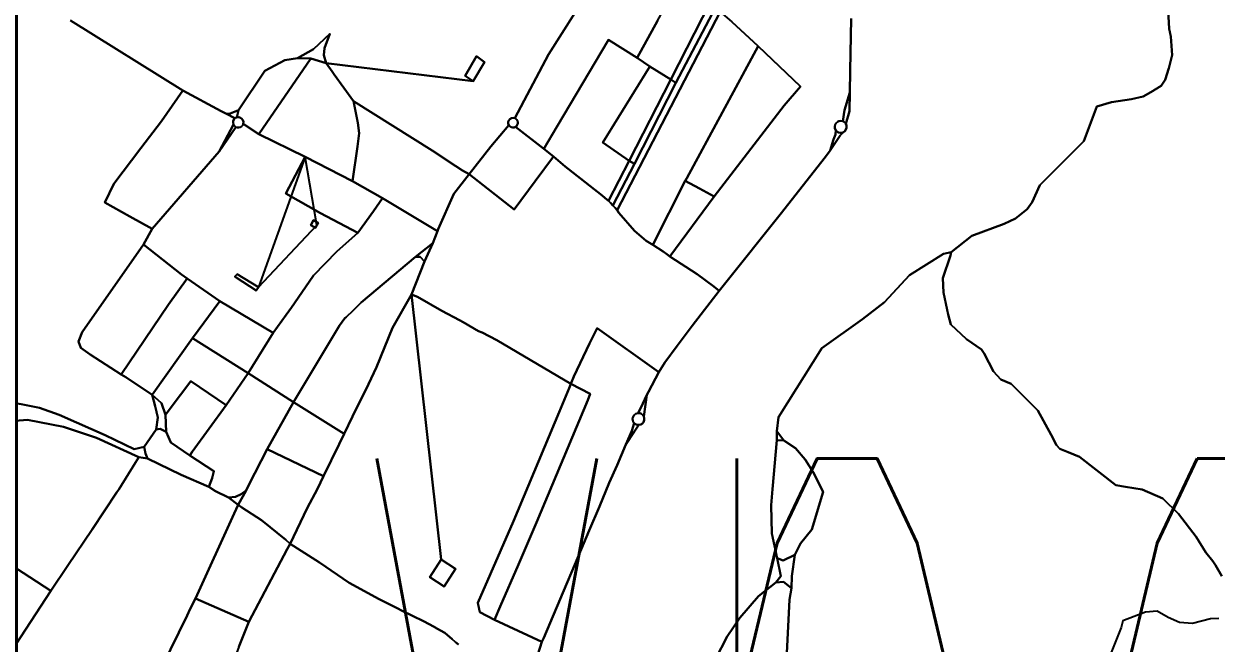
# Model space of a CAD drawing. Header units: millimetres. Extents: x -5124 to 18012, y -6362 to 5362.
# Drawn here: x 762 to 2580, y 1473 to 2417 of the extents above; entities that cross this region are included whole.
import ezdxf

# ---------------------------------------------------------------- set-up
doc = ezdxf.new("R2010")
doc.units = ezdxf.units.MM
doc.layers.add('brokenLine', color=1, linetype='Continuous')
doc.styles.get("Standard").update_dxf_attribs({"font": 'txt', "bigfont": 'bigfont'})

msp = doc.modelspace()

# ---------------------------------------------------------------- linework, layer by layer
at = {"layer": 'brokenLine', "color": 1}
for points in [[(1809.2, 2450.3), (1748.7, 2331.8), (1716.7, 2351.5), (1697.2, 2364.9), (1728.2, 2421.5), (1768.3, 2494.6), (1770.8, 2488.6), (1809.2, 2450.3), (1809.2, 2450.3)], [(1666.7, 2133), (1663.8, 2136.2), (1660.5, 2140), (1693.4, 2203.6), (1756.4, 2326.8), (1817.5, 2442.4), (1823.8, 2434.9), (1666.7, 2133), (1666.7, 2133)], [(1756.4, 2326.8), (1748.7, 2331.8), (1809.2, 2450.3), (1817.5, 2442.4), (1756.4, 2326.8), (1756.4, 2326.8)], [(2506.6, 2437.1), (2508.6, 2408.9), (2510.7, 2397.3), (2512.7, 2369), (2507.9, 2349.1), (2502.4, 2331.2), (2496.2, 2322.3), (2480.4, 2312.7), (2468.7, 2305.8), (2450.9, 2301.7), (2420.6, 2297.5), (2397.9, 2290.7), (2378.5, 2237.9), (2311.1, 2170.8), (2299.6, 2145.1), (2292.1, 2134.6), (2273.9, 2120.1), (2256.8, 2111.9), (2207.5, 2093.6), (2175.9, 2069.1), (2164.6, 2066.2), (2112.5, 2033.9), (2074.3, 1992.8), (2040.8, 1967), (1979, 1922.6), (1913, 1817.6), (1910.5, 1796.4), (1910.5, 1782.4), (1903.8, 1707.9), (1901.6, 1683.7), (1902.5, 1640.6), (1910.6, 1602.6), (1916.2, 1575.3), (1909, 1565.6), (1882.2, 1544.9), (1853.9, 1512), (1834.5, 1483.4), (1816.9, 1448.8)], [(2588.7, 1575.3), (2579.2, 1592), (2575.1, 1598.2), (2564, 1611.4), (2549.3, 1635.2), (2522.5, 1670.5), (2498.9, 1693.7), (2467.3, 1707.3), (2441.6, 1711.6), (2427.2, 1714), (2371.5, 1757), (2354.6, 1764.5), (2341.7, 1769.3), (2336.7, 1774.8), (2328.4, 1790.9), (2308.3, 1827.5), (2267.5, 1868.3), (2252, 1874.9), (2240.5, 1886.9), (2226.4, 1914.7), (2222.2, 1920.4), (2199.6, 1936.5), (2175.6, 1958.7), (2171.4, 1973.8), (2169.9, 1981.3), (2164.6, 2007.5), (2163.2, 2029.5), (2174.9, 2063.8), (2175.9, 2069.1), (2207.5, 2093.6), (2256.8, 2111.9), (2273.9, 2120.1), (2292.1, 2134.6), (2299.6, 2145.1), (2311.1, 2170.8), (2378.5, 2237.9), (2397.9, 2290.7), (2420.6, 2297.5), (2450.9, 2301.7), (2468.7, 2305.8), (2480.4, 2312.7), (2496.2, 2322.3), (2502.4, 2331.2), (2507.9, 2349.1), (2512.7, 2369), (2510.7, 2397.3), (2508.6, 2408.9), (2506.6, 2437.1)], [(833.7, 2421.7), (1005, 2315.2), (972.1, 2268.5), (940.6, 2227.1), (899.5, 2172.9), (886, 2144.3), (924.1, 2123.2), (958.2, 2104.3), (944.7, 2080.4), (851.4, 1947.2), (845.8, 1932.6), (849.3, 1923.1), (863.7, 1913.1), (910.9, 1882.6), (917.9, 1878.4), (958.1, 1851.8), (962.5, 1834.4), (966.8, 1817.3), (964.4, 1799), (945.9, 1772.2), (930.4, 1769), (886.3, 1790.2), (842.7, 1809.2), (816.3, 1820.9), (786.1, 1831.6), (763.6, 1836.5), (734.4, 1841.9)], [(1223.3, 2356.9), (1220, 2369.1), (1220.8, 2379.7), (1229.1, 2401.3), (1204, 2378.3), (1179.8, 2364.6), (1160.3, 2361.4), (1129.8, 2345.3), (1089.8, 2285.2), (1076.8, 2280.1), (1071.4, 2279.6), (1063.2, 2283.9), (1005, 2315.2), (833.7, 2421.7)], [(1603, 2434.1), (1562.4, 2370.1), (1510.7, 2273), (1508.2, 2273.4), (1505.7, 2273), (1503.5, 2271.7), (1501.9, 2269.7), (1501, 2267.3), (1501, 2264.8), (1501.9, 2262.4), (1474.2, 2229.6), (1441.2, 2187.9), (1431.4, 2193.5), (1421.1, 2199.9), (1384.8, 2223.9), (1265, 2298.8), (1235.7, 2339.5), (1232.5, 2343.9), (1223.3, 2356.9), (1447.4, 2329.5), (1464.6, 2358.1), (1452.4, 2367.2), (1435.2, 2337.7), (1447.4, 2329.5), (1223.3, 2356.9)], [(1728.2, 2421.5), (1697.2, 2364.9), (1653.8, 2392.1), (1575, 2260), (1555.1, 2226.3), (1511.8, 2259.7), (1513.5, 2261), (1514.7, 2262.7), (1515.4, 2264.7), (1515.5, 2266.8), (1515, 2268.9), (1514, 2270.7), (1512.5, 2272.1), (1510.7, 2273), (1562.4, 2370.1), (1603, 2434.1)], [(1545.8, 1456), (1552.1, 1475.4), (1555.3, 1481.4), (1589.8, 1563.2), (1598.5, 1583.7), (1624.2, 1644.7), (1639.8, 1681.6), (1654.9, 1717.5), (1666.7, 1744.6), (1679.9, 1775.7), (1692.7, 1795), (1699.9, 1805.7), (1702.8, 1806.4), (1705.3, 1807.9), (1707.2, 1810.1), (1708.2, 1812.9), (1708.3, 1815.8), (1707.5, 1818.6), (1709.9, 1836.8), (1712, 1851.7), (1714.9, 1856.4), (1730.4, 1886), (1739.6, 1900.6), (1758.5, 1926.4), (1781.1, 1956.7), (1822.6, 2009.8), (1830.4, 2020.2), (1915.2, 2126.3), (1984.7, 2213.9), (1991.8, 2223.9), (2000.9, 2237.5), (2006.7, 2246.5), (2011.7, 2251.7), (2014, 2253.3), (2015.7, 2255.5), (2016.7, 2258.5), (2016.6, 2261.7), (2015.6, 2264.4), (2021, 2283.7), (2021.7, 2312.3), (2022.1, 2345.1), (2023.7, 2424.9)], [(1881.8, 2382.7), (1772.9, 2181.5), (1770.8, 2177.5), (1721.3, 2080), (1711.1, 2086.2), (1693.4, 2101.5), (1669.5, 2129), (1666.7, 2133), (1823.8, 2434.9), (1841.6, 2419.8), (1881.8, 2382.7), (1881.8, 2382.7)], [(2023.7, 2424.9), (2022.1, 2345.1), (2021.7, 2312.3), (2013.6, 2285.2), (2010.8, 2268.4), (2007.9, 2268.9), (2004.9, 2268.5), (2002.6, 2267.4), (2000.7, 2265.6), (1999.3, 2263.4), (1998.6, 2260.4), (1998.9, 2257.3), (2000.3, 2254.5), (1999.7, 2248.2), (1996.7, 2240.4), (1991.8, 2223.9), (1984.7, 2213.9), (1915.2, 2126.3), (1830.4, 2020.2), (1822.6, 2009.8), (1814.2, 2016.8), (1789.1, 2035.3), (1747, 2062.3), (1814.8, 2153.5), (1921.7, 2292.2), (1946.5, 2321.2), (1881.8, 2382.7), (1841.6, 2419.8)], [(1223.3, 2356.9), (1200.2, 2363.8), (1179.8, 2364.6), (1204, 2378.3), (1229.1, 2401.3), (1220.8, 2379.7), (1220, 2369.1), (1223.3, 2356.9), (1223.3, 2356.9)], [(1697.2, 2364.9), (1716.7, 2351.5), (1645.3, 2235.9), (1685.2, 2208.1), (1653.5, 2147.1), (1648.1, 2151.6), (1644.1, 2155.3), (1599.3, 2190.3), (1592.2, 2195.8), (1587.6, 2199.6), (1569.9, 2214.6), (1555.1, 2226.3), (1575, 2260), (1653.8, 2392.1), (1697.2, 2364.9), (1697.2, 2364.9)], [(1814.8, 2153.5), (1792.6, 2165.7), (1770.8, 2177.5), (1772.9, 2181.5), (1881.8, 2382.7), (1946.5, 2321.2), (1921.7, 2292.2), (1814.8, 2153.5), (1814.8, 2153.5)], [(1097, 2264.6), (1097.2, 2267.3), (1096.4, 2269.9), (1094.9, 2272.1), (1092.7, 2273.6), (1090.1, 2274.4), (1087.4, 2274.2), (1089.8, 2285.2), (1129.8, 2345.3), (1160.3, 2361.4), (1179.8, 2364.6), (1200.2, 2363.8), (1120.7, 2248.8), (1097, 2264.6), (1097, 2264.6)], [(1223.3, 2356.9), (1232.5, 2343.9), (1235.7, 2339.5), (1265, 2298.8), (1271.6, 2265.9), (1273.5, 2250.2), (1271.2, 2229.6), (1263.7, 2177), (1191.2, 2214.1), (1120.7, 2248.8), (1200.2, 2363.8), (1223.3, 2356.9), (1223.3, 2356.9)], [(1447.4, 2329.5), (1435.2, 2337.7), (1452.4, 2367.2), (1464.6, 2358.1), (1447.4, 2329.5), (1447.4, 2329.5)], [(1716.7, 2351.5), (1748.7, 2331.8), (1685.2, 2208.1), (1645.3, 2235.9), (1716.7, 2351.5), (1716.7, 2351.5)], [(1748.7, 2331.8), (1756.4, 2326.8), (1693.4, 2203.6), (1685.2, 2208.1), (1748.7, 2331.8), (1748.7, 2331.8)], [(1060.3, 2222.2), (958.2, 2104.3), (924.1, 2123.2), (886, 2144.3), (899.5, 2172.9), (940.6, 2227.1), (972.1, 2268.5), (1005, 2315.2), (1063.2, 2283.9), (1071.4, 2279.6), (1084.3, 2272.9), (1083, 2271.3), (1081.7, 2268.9), (1081.4, 2266.2), (1081.9, 2263.5), (1060.3, 2222.2), (1060.3, 2222.2)], [(2010.8, 2268.4), (2013.6, 2285.2), (2021.7, 2312.3), (2021, 2283.7), (2015.6, 2264.4), (2014.3, 2266.1), (2012.7, 2267.4), (2010.8, 2268.4), (2010.8, 2268.4)], [(1265, 2298.8), (1384.8, 2223.9), (1421.1, 2199.9), (1431.4, 2193.5), (1441.2, 2187.9), (1417.8, 2157.7), (1394, 2103.9), (1392.8, 2100.8), (1309.4, 2151.2), (1263.7, 2177), (1271.2, 2229.6), (1273.5, 2250.2), (1271.6, 2265.9), (1265, 2298.8), (1265, 2298.8)], [(1087.4, 2274.2), (1084.6, 2273.4), (1084.3, 2272.9), (1071.4, 2279.6), (1076.8, 2280.1), (1089.8, 2285.2), (1087.4, 2274.2), (1087.4, 2274.2)], [(1096.4, 2269.9), (1097.2, 2267.3), (1097, 2264.6), (1096.1, 2262.4), (1094.5, 2260.5), (1092.5, 2259.2), (1090.2, 2258.6), (1087.7, 2258.7), (1085.5, 2259.5), (1083.4, 2261.2), (1081.9, 2263.5), (1081.4, 2266.2), (1081.7, 2268.9), (1083, 2271.3), (1084.3, 2272.9), (1084.6, 2273.4), (1087.4, 2274.2), (1090.1, 2274.4), (1092.7, 2273.6), (1094.9, 2272.1), (1096.4, 2269.9), (1096.4, 2269.9)], [(1510.7, 2273), (1512.5, 2272.1), (1514, 2270.7), (1515, 2268.9), (1515.5, 2266.8), (1515.4, 2264.7), (1514.7, 2262.7), (1513.5, 2261), (1511.8, 2259.7), (1509.7, 2258.9), (1507.4, 2258.8), (1505.2, 2259.4), (1503.3, 2260.6), (1501.9, 2262.4), (1501, 2264.8), (1501, 2267.3), (1501.9, 2269.7), (1503.5, 2271.7), (1505.7, 2273), (1508.2, 2273.4), (1510.7, 2273), (1510.7, 2273)], [(1191.2, 2214.1), (1161.8, 2158.1), (1214.6, 2128.3), (1271.7, 2098.2), (1239.8, 2070.1), (1204, 2033.2), (1197.5, 2023.5), (1170.5, 1984.6), (1162.5, 1973.4), (1142.4, 1946.1), (1061.1, 1994.1), (1011.4, 2028.9), (1002.6, 2034.8), (944.7, 2080.4), (958.2, 2104.3), (1060.3, 2222.2), (1085.5, 2259.5), (1087.7, 2258.7), (1090.2, 2258.6), (1092.5, 2259.2), (1094.5, 2260.5), (1096.1, 2262.4), (1097, 2264.6), (1120.7, 2248.8), (1191.2, 2214.1), (1120.3, 2015.7), (1087.6, 2035.3), (1084.3, 2032), (1086.3, 2030.3), (1116.8, 2010.7), (1120.3, 2015.7), (1209, 2109.9), (1211, 2113.7), (1207.9, 2115.3), (1204, 2117.5), (1199.8, 2110.1), (1207, 2106), (1209, 2109.9), (1191.2, 2214.1)], [(1081.9, 2263.5), (1083.4, 2261.2), (1085.5, 2259.5), (1060.3, 2222.2), (1081.9, 2263.5), (1081.9, 2263.5)], [(1441.2, 2187.9), (1474.2, 2229.6), (1501.9, 2262.4), (1503.3, 2260.6), (1505.2, 2259.4), (1507.4, 2258.8), (1509.7, 2258.9), (1511.8, 2259.7), (1555.1, 2226.3), (1569.9, 2214.6), (1541.9, 2176.9), (1509.9, 2133.9), (1441.2, 2187.9), (1441.2, 2187.9)], [(2000.3, 2254.5), (2002, 2252.6), (2004.3, 2251.4), (2006.7, 2250.8), (2009.3, 2250.9), (2011.7, 2251.7), (2006.7, 2246.5), (2000.9, 2237.5), (1991.8, 2223.9), (1996.7, 2240.4), (1999.7, 2248.2), (2000.3, 2254.5), (2000.3, 2254.5)], [(2015.6, 2264.4), (2016.6, 2261.7), (2016.7, 2258.5), (2015.7, 2255.5), (2014, 2253.3), (2011.7, 2251.7), (2009.3, 2250.9), (2006.7, 2250.8), (2004.3, 2251.4), (2002, 2252.6), (2000.3, 2254.5), (1998.9, 2257.3), (1998.6, 2260.4), (1999.3, 2263.4), (2000.7, 2265.6), (2002.6, 2267.4), (2004.9, 2268.5), (2007.9, 2268.9), (2010.8, 2268.4), (2012.7, 2267.4), (2014.3, 2266.1), (2015.6, 2264.4), (2015.6, 2264.4)], [(1161.8, 2158.1), (1191.2, 2214.1), (1263.7, 2177), (1309.4, 2151.2), (1295.5, 2131.6), (1271.7, 2098.2), (1214.6, 2128.3), (1161.8, 2158.1), (1161.8, 2158.1)], [(1441.2, 2187.9), (1509.9, 2133.9), (1541.9, 2176.9), (1569.9, 2214.6), (1587.6, 2199.6), (1592.2, 2195.8), (1599.3, 2190.3), (1644.1, 2155.3), (1648.1, 2151.6), (1653.5, 2147.1), (1656.9, 2143.8), (1660.5, 2140), (1663.8, 2136.2), (1666.7, 2133), (1669.5, 2129), (1693.4, 2101.5), (1711.1, 2086.2), (1721.3, 2080), (1736.8, 2070.1), (1742.6, 2066.1), (1747, 2062.3), (1789.1, 2035.3), (1814.2, 2016.8), (1822.6, 2009.8), (1781.1, 1956.7), (1758.5, 1926.4), (1739.6, 1900.6), (1730.4, 1886), (1636.6, 1953.1), (1627.4, 1934.8), (1624.6, 1929.9), (1601.1, 1879.6), (1596.4, 1868.1), (1483.7, 1934.8), (1461.3, 1946.4), (1455.3, 1948.8), (1432.4, 1962.1), (1426.5, 1965.4), (1399.6, 1979.5), (1362.3, 2000.8), (1353.3, 2004.3), (1373.1, 2054.5), (1385.7, 2082.4), (1392.8, 2100.8), (1394, 2103.9), (1417.8, 2157.7), (1441.2, 2187.9), (1441.2, 2187.9)], [(1660.5, 2140), (1656.9, 2143.8), (1653.5, 2147.1), (1685.2, 2208.1), (1693.4, 2203.6), (1660.5, 2140), (1660.5, 2140)], [(1721.3, 2080), (1770.8, 2177.5), (1792.6, 2165.7), (1814.8, 2153.5), (1747, 2062.3), (1742.6, 2066.1), (1736.8, 2070.1), (1721.3, 2080), (1721.3, 2080)], [(1104.3, 1884.5), (1142.4, 1946.1), (1162.5, 1973.4), (1170.5, 1984.6), (1197.5, 2023.5), (1204, 2033.2), (1239.8, 2070.1), (1271.7, 2098.2), (1295.5, 2131.6), (1309.4, 2151.2), (1392.8, 2100.8), (1385.7, 2082.4), (1359.7, 2061.7), (1276.9, 1992.4), (1264.4, 1979.8), (1253.9, 1970), (1251.9, 1968.2), (1243.4, 1957.4), (1173.4, 1840.5), (1104.3, 1884.5), (1104.3, 1884.5)], [(1209, 2109.9), (1207, 2106), (1199.8, 2110.1), (1204, 2117.5), (1207.9, 2115.3), (1211, 2113.7), (1209, 2109.9), (1209, 2109.9)], [(910.9, 1882.6), (863.7, 1913.1), (849.3, 1923.1), (845.8, 1932.6), (851.4, 1947.2), (944.7, 2080.4), (1002.6, 2034.8), (1011.4, 2028.9), (983.1, 1989.1), (910.9, 1882.6), (910.9, 1882.6)], [(1385.7, 2082.4), (1373.1, 2054.5), (1366.7, 2061.7), (1359.7, 2061.7), (1385.7, 2082.4), (1385.7, 2082.4)], [(1173.4, 1840.5), (1243.4, 1957.4), (1251.9, 1968.2), (1253.9, 1970), (1264.4, 1979.8), (1276.9, 1992.4), (1359.7, 2061.7), (1366.7, 2061.7), (1373.1, 2054.5), (1353.3, 2004.3), (1324.3, 1953.8), (1300.3, 1893.5), (1288, 1867.7), (1263.6, 1818.7), (1250.6, 1792), (1173.4, 1840.5), (1173.4, 1840.5)], [(1922.5, 1397.2), (1929.4, 1540), (1932.7, 1557), (1933.1, 1575.4), (1937.8, 1607.7), (1946.5, 1625), (1963.9, 1646.4), (1980.7, 1703.8), (1965.7, 1733.8), (1953.7, 1752.9), (1938.9, 1770.3), (1921.2, 1782.2), (1910.5, 1796.4), (1913, 1817.6), (1979, 1922.6), (2040.8, 1967), (2074.3, 1992.8), (2112.5, 2033.9), (2164.6, 2066.2), (2175.9, 2069.1), (2174.9, 2063.8), (2163.2, 2029.5), (2164.6, 2007.5), (2169.9, 1981.3), (2171.4, 1973.8), (2175.6, 1958.7), (2199.6, 1936.5), (2222.2, 1920.4), (2226.4, 1914.7), (2240.5, 1886.9), (2252, 1874.9), (2267.5, 1868.3), (2308.3, 1827.5), (2328.4, 1790.9), (2336.7, 1774.8), (2341.7, 1769.3), (2354.6, 1764.5), (2371.5, 1757), (2427.2, 1714), (2441.6, 1711.6), (2467.3, 1707.3), (2498.9, 1693.7), (2522.5, 1670.5), (2549.3, 1635.2), (2564, 1611.4), (2575.1, 1598.2), (2579.2, 1592), (2588.7, 1575.3)], [(958.1, 1851.8), (917.9, 1878.4), (910.9, 1882.6), (983.1, 1989.1), (1011.4, 2028.9), (1061.1, 1994.1), (1019.7, 1938), (958.1, 1851.8), (958.1, 1851.8)], [(1086.3, 2030.3), (1084.3, 2032), (1087.6, 2035.3), (1120.3, 2015.7), (1116.8, 2010.7), (1086.3, 2030.3), (1086.3, 2030.3)], [(1425.2, 1471.3), (1420.5, 1474.9), (1415.3, 1479.5), (1404.1, 1489.3), (1391.9, 1495.9), (1388, 1498.1), (1371.8, 1506.9), (1338, 1523.3), (1332.8, 1525.9), (1304, 1540.1), (1258.6, 1565.3), (1213.4, 1596), (1168.3, 1624.4), (1194.5, 1679.1), (1210, 1708.3), (1219.3, 1727.7), (1243.1, 1776.3), (1250.6, 1792), (1263.6, 1818.7), (1288, 1867.7), (1300.3, 1893.5), (1324.3, 1953.8), (1353.3, 2004.3), (1398.6, 1600.7), (1381.2, 1574.1), (1403.1, 1559.8), (1420.5, 1586.4), (1398.6, 1600.7), (1353.3, 2004.3)], [(1353.3, 2004.3), (1362.3, 2000.8), (1399.6, 1979.5), (1426.5, 1965.4), (1432.4, 1962.1), (1455.3, 1948.8), (1461.3, 1946.4), (1483.7, 1934.8), (1596.4, 1868.1), (1593.7, 1861.8), (1578.4, 1825.3), (1509.1, 1658.9), (1454.3, 1534.6), (1456.7, 1525), (1457.8, 1520.7), (1479.7, 1508.7), (1552.1, 1475.4), (1545.8, 1456)], [(1142.4, 1946.1), (1104.3, 1884.5), (1019.7, 1938), (1061.1, 1994.1), (1142.4, 1946.1), (1142.4, 1946.1)], [(1626, 1852.9), (1596.4, 1868.1), (1601.1, 1879.6), (1624.6, 1929.9), (1627.4, 1934.8), (1636.6, 1953.1), (1730.4, 1886), (1714.9, 1856.4), (1712, 1851.7), (1705.9, 1838.5), (1698.9, 1823.7), (1696.8, 1823.3), (1694.8, 1822.5), (1693.2, 1821.2), (1691.7, 1819.3), (1690.7, 1817.2), (1690.4, 1814.8), (1690.7, 1812.5), (1691.5, 1810.4), (1692.8, 1808.6), (1689.2, 1796.7), (1679.9, 1775.7), (1666.7, 1744.6), (1654.9, 1717.5), (1639.8, 1681.6), (1624.2, 1644.7), (1598.5, 1583.7), (1589.8, 1563.2), (1555.3, 1481.4), (1552.1, 1475.4), (1479.7, 1508.7), (1488.6, 1529.2), (1516.3, 1593), (1544.1, 1656.9), (1622.4, 1843.5), (1626, 1852.9), (1626, 1852.9)], [(978.2, 1821), (972.1, 1838.9), (958.1, 1851.8), (1019.7, 1938), (1104.3, 1884.5), (1070.7, 1835.8), (1016.8, 1872.5), (985.6, 1830.9), (978.2, 1821), (978.2, 1821)], [(1015.6, 1759.1), (986.8, 1779), (979.5, 1795), (978.2, 1821), (985.6, 1830.9), (1016.8, 1872.5), (1070.7, 1835.8), (1019.2, 1764.8), (1015.6, 1759.1), (1015.6, 1759.1)], [(1104.3, 1884.5), (1173.4, 1840.5), (1133.3, 1768.8), (1105.3, 1714.4), (1101.3, 1706), (1093.9, 1700.3), (1084.9, 1696.3), (1074.3, 1695.1), (1054.8, 1704.6), (1044.3, 1711.6), (1049.6, 1724.7), (1052.2, 1735.3), (1015.6, 1759.1), (1019.2, 1764.8), (1070.7, 1835.8), (1104.3, 1884.5), (1104.3, 1884.5)], [(1509.1, 1658.9), (1578.4, 1825.3), (1593.7, 1861.8), (1596.4, 1868.1), (1626, 1852.9), (1622.4, 1843.5), (1544.1, 1656.9), (1516.3, 1593), (1488.6, 1529.2), (1479.7, 1508.7), (1457.8, 1520.7), (1456.7, 1525), (1454.3, 1534.6), (1509.1, 1658.9), (1509.1, 1658.9)], [(734.4, 1841.9), (763.6, 1836.5), (786.1, 1831.6), (816.3, 1820.9), (842.7, 1809.2), (886.3, 1790.2), (930.4, 1769), (945.9, 1772.2), (947.8, 1762.4), (951, 1754.7), (938, 1756.8), (873.4, 1785.9), (844.4, 1795.8), (822.7, 1803), (768.1, 1813.3), (730.6, 1810.4), (737.4, 1817.1), (739.3, 1824.8), (739.9, 1833.3), (734.4, 1841.9), (734.4, 1841.9)], [(964.4, 1799), (966.8, 1817.3), (962.5, 1834.4), (958.1, 1851.8), (972.1, 1838.9), (978.2, 1821), (979.5, 1795), (970.4, 1800), (964.4, 1799), (964.4, 1799)], [(1173.4, 1840.5), (1250.6, 1792), (1243.1, 1776.3), (1219.3, 1727.7), (1133.3, 1768.8), (1173.4, 1840.5), (1173.4, 1840.5)], [(1707.5, 1818.6), (1706, 1820.8), (1704, 1822.5), (1701.5, 1823.5), (1698.9, 1823.7), (1705.9, 1838.5), (1712, 1851.7), (1709.9, 1836.8), (1707.5, 1818.6), (1707.5, 1818.6)], [(1691.7, 1819.3), (1693.2, 1821.2), (1694.8, 1822.5), (1696.8, 1823.3), (1698.9, 1823.7), (1701.5, 1823.5), (1704, 1822.5), (1706, 1820.8), (1707.5, 1818.6), (1708.3, 1815.8), (1708.2, 1812.9), (1707.2, 1810.1), (1705.3, 1807.9), (1702.8, 1806.4), (1699.9, 1805.7), (1697.3, 1806), (1694.9, 1806.9), (1692.8, 1808.6), (1691.5, 1810.4), (1690.7, 1812.5), (1690.4, 1814.8), (1690.7, 1817.2), (1691.7, 1819.3), (1691.7, 1819.3)], [(938, 1756.8), (932.9, 1748.6), (907.3, 1707.6), (904.3, 1703.1), (866.4, 1646.5), (829.5, 1591.4), (803.7, 1552.9), (707.2, 1615.6), (702.3, 1618.5), (605.1, 1679.8), (656.2, 1757.7), (678.3, 1782.5), (693.2, 1803.6), (701.3, 1806.3), (717.6, 1806.1), (730.6, 1810.4), (768.1, 1813.3), (822.7, 1803), (844.4, 1795.8), (873.4, 1785.9), (938, 1756.8), (938, 1756.8)], [(1015.6, 1759.1), (1052.2, 1735.3), (1049.6, 1724.7), (1044.3, 1711.6), (1002.1, 1729.7), (951, 1754.7), (947.8, 1762.4), (945.9, 1772.2), (964.4, 1799), (970.4, 1800), (979.5, 1795), (986.8, 1779), (1015.6, 1759.1), (1015.6, 1759.1)], [(1679.9, 1775.7), (1689.2, 1796.7), (1692.8, 1808.6), (1694.9, 1806.9), (1697.3, 1806), (1699.9, 1805.7), (1692.7, 1795), (1679.9, 1775.7), (1679.9, 1775.7)], [(1937.8, 1607.7), (1919.8, 1599), (1910.6, 1602.6), (1902.5, 1640.6), (1901.6, 1683.7), (1903.8, 1707.9), (1910.5, 1782.4), (1921.2, 1782.2), (1938.9, 1770.3), (1953.7, 1752.9), (1965.7, 1733.8), (1980.7, 1703.8), (1963.9, 1646.4), (1946.5, 1625), (1937.8, 1607.7), (1937.8, 1607.7)], [(1910.5, 1796.4), (1921.2, 1782.2), (1910.5, 1782.4), (1910.5, 1796.4), (1910.5, 1796.4)], [(1210, 1708.3), (1194.5, 1679.1), (1168.3, 1624.4), (1161.9, 1630.6), (1125, 1660.6), (1094.8, 1680.2), (1089.2, 1683.9), (1101.3, 1706), (1105.3, 1714.4), (1133.3, 1768.8), (1219.3, 1727.7), (1210, 1708.3), (1210, 1708.3)], [(742.4, 1459.5), (803.7, 1552.9), (829.5, 1591.4), (866.4, 1646.5), (904.3, 1703.1), (907.3, 1707.6), (932.9, 1748.6), (938, 1756.8), (951, 1754.7), (1002.1, 1729.7), (1044.3, 1711.6), (1054.8, 1704.6), (1074.3, 1695.1), (1089.2, 1683.9), (1083, 1671), (1023.9, 1541.6), (1016.1, 1525.5), (1011.3, 1515.7), (960.7, 1411.9), (927, 1340.8), (784.2, 1433.2), (742.4, 1459.5), (742.4, 1459.5)], [(1101.3, 1706), (1089.2, 1683.9), (1074.3, 1695.1), (1084.9, 1696.3), (1093.9, 1700.3), (1101.3, 1706), (1101.3, 1706)], [(1168.3, 1624.4), (1163.7, 1616.3), (1105.6, 1505.7), (1023.9, 1541.6), (1083, 1671), (1089.2, 1683.9), (1094.8, 1680.2), (1125, 1660.6), (1161.9, 1630.6), (1168.3, 1624.4), (1168.3, 1624.4)], [(1090.3, 1467.8), (1105.6, 1505.7), (1163.7, 1616.3), (1168.3, 1624.4), (1168.3, 1624.4)], [(1168.3, 1624.4), (1213.4, 1596), (1258.6, 1565.3), (1304, 1540.1), (1332.8, 1525.9), (1338, 1523.3), (1371.8, 1506.9), (1388, 1498.1), (1391.9, 1495.9), (1404.1, 1489.3), (1415.3, 1479.5), (1420.5, 1474.9), (1425.2, 1471.3)], [(707.2, 1615.6), (803.7, 1552.9), (742.4, 1459.5), (696.4, 1490.2), (646.4, 1523), (707.2, 1615.6), (707.2, 1615.6)], [(1398.6, 1600.7), (1420.5, 1586.4), (1403.1, 1559.8), (1381.2, 1574.1), (1398.6, 1600.7), (1398.6, 1600.7)], [(1937.8, 1607.7), (1933.1, 1575.4), (1932.7, 1557), (1920.5, 1566.5), (1909, 1565.6), (1916.2, 1575.3), (1910.6, 1602.6), (1919.8, 1599), (1937.8, 1607.7), (1937.8, 1607.7)], [(1909, 1565.6), (1920.5, 1566.5), (1932.7, 1557), (1929.4, 1540), (1922.5, 1397.2), (1922.1, 1386.9), (1928.7, 1306.3), (1849.7, 1344.5), (1788.4, 1374.9), (1816.9, 1448.8), (1834.5, 1483.4), (1853.9, 1512), (1882.2, 1544.9), (1909, 1565.6), (1909, 1565.6)], [(1105.6, 1505.7), (1090.3, 1467.8), (1072.1, 1418.4), (1057.2, 1361.4), (1052.3, 1327.6), (1049.1, 1305.1), (953.9, 1326.7), (927, 1340.8), (960.7, 1411.9), (1011.3, 1515.7), (1016.1, 1525.5), (1023.9, 1541.6), (1105.6, 1505.7), (1105.6, 1505.7)], [(2583.9, 1511), (2571.2, 1510.3), (2543.9, 1503.5), (2524.2, 1504.9), (2506.8, 1512.4), (2490.3, 1522), (2472.4, 1520.6), (2437.7, 1507.4), (2435.3, 1497.3), (2418.8, 1456.7)]]:
    msp.add_lwpolyline(points, dxfattribs=at)

# ---------------------------------------------------------------- texts
at = {"color": 1, "width": 0.263105}
msp.add_text('Demo DXF Export by Soft Gold Ltd. (c) 2006', height=2705.479, dxfattribs=at).set_placement((-5124.3, -49.2))

doc.saveas('drawing.dxf')
